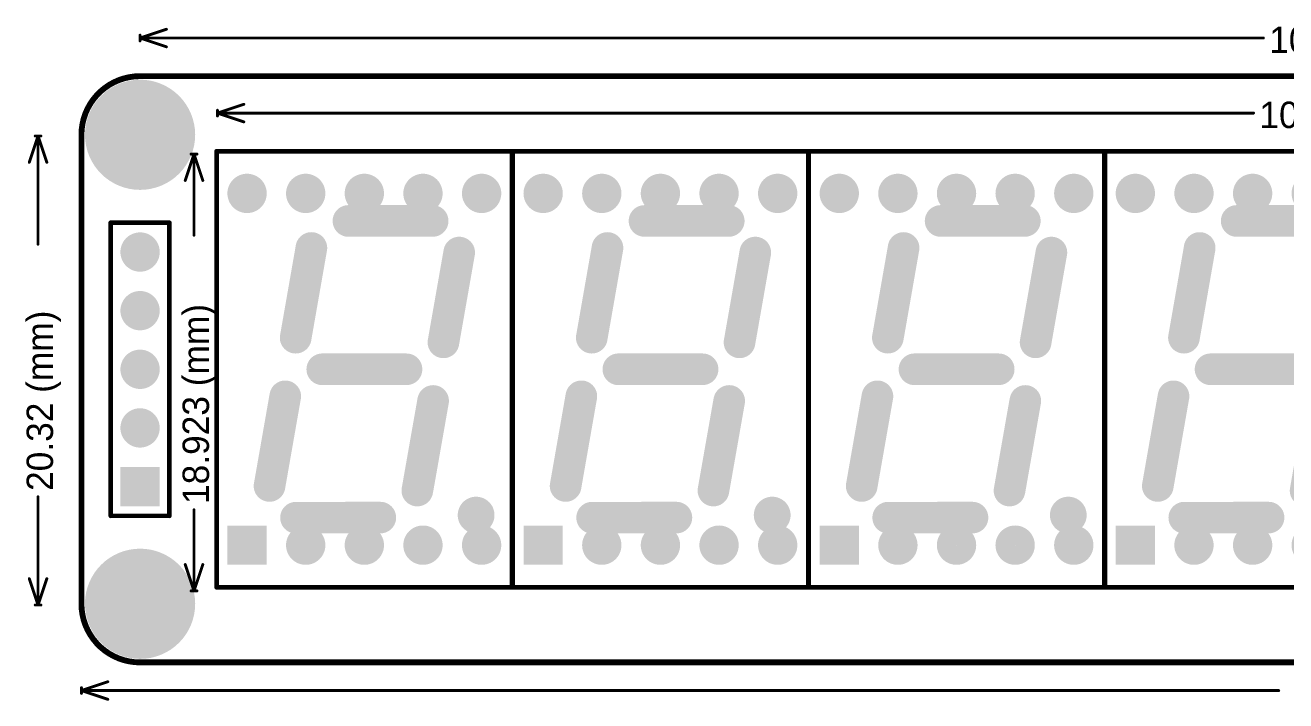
# Model space of a CAD drawing. Extents: x 12.54 to 17.22, y 8.73 to 12.6.
# Drawn here: x 12.537 to 14.687, y 8.753 to 9.905 of the extents above; entities that cross this region are included whole.
import ezdxf

# ---------------------------------------------------------------- set-up
doc = ezdxf.new("R2010")
doc.units = 0
doc.layers.get('0').update_dxf_attribs({"linetype": 'CONTINUOUS'})
for name, color, linetype in [('BOTTOMLAYER', 5, 'CONTINUOUS'), ('BOTTOMSOLDER', 6, 'CONTINUOUS'), ('KEEPOUTLAYER', 6, 'CONTINUOUS'), ('MULTILAYER', 9, 'CONTINUOUS'), ('TOPLAYER', 1, 'CONTINUOUS'), ('TOPOVERLAY', 2, 'CONTINUOUS'), ('TOPSOLDER', 216, 'CONTINUOUS')]:
    doc.layers.add(name, color=color, linetype=linetype)

# ---------------------------------------------------------------- blocks, each defined once
blk = doc.blocks.new('HDR1X5_17')
at = {"layer": 'BOTTOMLAYER', "const_width": 0.0295}
for points in [[(0.0852, 0, 1), (0.1148, 0, 1)], [(0.1852, 0, 1), (0.2148, 0, 1)], [(0.2852, 0, 1), (0.3148, 0, 1)], [(0.3852, 0, 1), (0.4148, 0, 1)]]:
    blk.add_lwpolyline(points, format="xyb", close=True, dxfattribs=at)
at = {"layer": 'BOTTOMLAYER'}
blk.add_solid([(-0.0295, -0.0295), (0.0295, -0.0295), (-0.0295, 0.0295), (0.0295, 0.0295)], dxfattribs=at)
at = {"layer": 'BOTTOMSOLDER', "const_width": 0.0335}
for points in [[(0.0832, 0, 1), (0.1168, 0, 1)], [(0.1832, 0, 1), (0.2168, 0, 1)], [(0.2832, 0, 1), (0.3168, 0, 1)], [(0.3832, 0, 1), (0.4168, 0, 1)]]:
    blk.add_lwpolyline(points, format="xyb", close=True, dxfattribs=at)
at = {"layer": 'BOTTOMSOLDER'}
blk.add_solid([(-0.0335, -0.0335), (0.0335, -0.0335), (-0.0335, 0.0335), (0.0335, 0.0335)], dxfattribs=at)
at = {"layer": 'MULTILAYER', "const_width": 0.0295}
for points in [[(0.0852, 0, 1), (0.1148, 0, 1)], [(0.1852, 0, 1), (0.2148, 0, 1)], [(0.2852, 0, 1), (0.3148, 0, 1)], [(0.3852, 0, 1), (0.4148, 0, 1)]]:
    blk.add_lwpolyline(points, format="xyb", close=True, dxfattribs=at)
at = {"layer": 'MULTILAYER'}
blk.add_solid([(-0.0295, -0.0295), (0.0295, -0.0295), (-0.0295, 0.0295), (0.0295, 0.0295)], dxfattribs=at)
at = {"layer": 'TOPLAYER', "const_width": 0.0295}
for points in [[(0.0852, 0, 1), (0.1148, 0, 1)], [(0.1852, 0, 1), (0.2148, 0, 1)], [(0.2852, 0, 1), (0.3148, 0, 1)], [(0.3852, 0, 1), (0.4148, 0, 1)]]:
    blk.add_lwpolyline(points, format="xyb", close=True, dxfattribs=at)
at = {"layer": 'TOPLAYER'}
blk.add_solid([(-0.0295, -0.0295), (0.0295, -0.0295), (-0.0295, 0.0295), (0.0295, 0.0295)], dxfattribs=at)
at = {"layer": 'TOPOVERLAY', "const_width": 0.00787}
for points in [[(-0.05, 0.05), (0.45, 0.05)], [(-0.05, 0.05), (-0.05, -0.05)], [(0.45, 0.05), (0.45, -0.05)], [(-0.05, -0.05), (0.45, -0.05)]]:
    blk.add_lwpolyline(points, dxfattribs=at)
at = {"layer": 'TOPOVERLAY', "const_width": 0.00394}
for points in [[(-0.052, 0.05, 1), (-0.048, 0.05, 1)], [(-0.052, 0.05, 1), (-0.048, 0.05, 1)], [(0.448, 0.05, 1), (0.452, 0.05, 1)], [(0.448, 0.05, 1), (0.452, 0.05, 1)], [(-0.052, -0.05, 1), (-0.048, -0.05, 1)], [(-0.052, -0.05, 1), (-0.048, -0.05, 1)], [(0.448, -0.05, 1), (0.452, -0.05, 1)], [(0.448, -0.05, 1), (0.452, -0.05, 1)]]:
    blk.add_lwpolyline(points, format="xyb", close=True, dxfattribs=at)
at = {"layer": 'TOPSOLDER', "const_width": 0.0335}
for points in [[(0.0832, 0, 1), (0.1168, 0, 1)], [(0.1832, 0, 1), (0.2168, 0, 1)], [(0.2832, 0, 1), (0.3168, 0, 1)], [(0.3832, 0, 1), (0.4168, 0, 1)]]:
    blk.add_lwpolyline(points, format="xyb", close=True, dxfattribs=at)
at = {"layer": 'TOPSOLDER'}
blk.add_solid([(-0.0335, -0.0335), (0.0335, -0.0335), (-0.0335, 0.0335), (0.0335, 0.0335)], dxfattribs=at)
blk = doc.blocks.new('H_22')
at = {"layer": 'BOTTOMLAYER', "const_width": 0.0295}
for points in [[(-0.0148, 0.6, 1), (0.0148, 0.6, 1)], [(0.0852, 0.6, 1), (0.1148, 0.6, 1)], [(0.1852, 0.6, 1), (0.2148, 0.6, 1)], [(0.2852, 0.6, 1), (0.3148, 0.6, 1)], [(0.3852, 0.6, 1), (0.4148, 0.6, 1)], [(0.0852, 0, 1), (0.1148, 0, 1)], [(0.1852, 0, 1), (0.2148, 0, 1)], [(0.2852, 0, 1), (0.3148, 0, 1)], [(0.3852, 0, 1), (0.4148, 0, 1)]]:
    blk.add_lwpolyline(points, format="xyb", close=True, dxfattribs=at)
at = {"layer": 'BOTTOMLAYER'}
blk.add_solid([(0.0295, -0.0295), (0.0295, 0.0295), (-0.0295, -0.0295), (-0.0295, 0.0295)], dxfattribs=at)
at = {"layer": 'BOTTOMSOLDER', "const_width": 0.0335}
for points in [[(-0.0168, 0.6, 1), (0.0168, 0.6, 1)], [(0.0832, 0.6, 1), (0.1168, 0.6, 1)], [(0.1832, 0.6, 1), (0.2168, 0.6, 1)], [(0.2832, 0.6, 1), (0.3168, 0.6, 1)], [(0.3832, 0.6, 1), (0.4168, 0.6, 1)], [(0.0832, 0, 1), (0.1168, 0, 1)], [(0.1832, 0, 1), (0.2168, 0, 1)], [(0.2832, 0, 1), (0.3168, 0, 1)], [(0.3832, 0, 1), (0.4168, 0, 1)]]:
    blk.add_lwpolyline(points, format="xyb", close=True, dxfattribs=at)
at = {"layer": 'BOTTOMSOLDER'}
blk.add_solid([(0.0335, -0.0335), (0.0335, 0.0335), (-0.0335, -0.0335), (-0.0335, 0.0335)], dxfattribs=at)
at = {"layer": 'MULTILAYER', "const_width": 0.0295}
for points in [[(-0.0148, 0.6, 1), (0.0148, 0.6, 1)], [(0.0852, 0.6, 1), (0.1148, 0.6, 1)], [(0.1852, 0.6, 1), (0.2148, 0.6, 1)], [(0.2852, 0.6, 1), (0.3148, 0.6, 1)], [(0.3852, 0.6, 1), (0.4148, 0.6, 1)], [(0.0852, 0, 1), (0.1148, 0, 1)], [(0.1852, 0, 1), (0.2148, 0, 1)], [(0.2852, 0, 1), (0.3148, 0, 1)], [(0.3852, 0, 1), (0.4148, 0, 1)]]:
    blk.add_lwpolyline(points, format="xyb", close=True, dxfattribs=at)
at = {"layer": 'MULTILAYER'}
blk.add_solid([(0.0295, -0.0295), (0.0295, 0.0295), (-0.0295, -0.0295), (-0.0295, 0.0295)], dxfattribs=at)
at = {"layer": 'TOPLAYER', "const_width": 0.0295}
for points in [[(-0.0148, 0.6, 1), (0.0148, 0.6, 1)], [(0.0852, 0.6, 1), (0.1148, 0.6, 1)], [(0.1852, 0.6, 1), (0.2148, 0.6, 1)], [(0.2852, 0.6, 1), (0.3148, 0.6, 1)], [(0.3852, 0.6, 1), (0.4148, 0.6, 1)], [(0.0852, 0, 1), (0.1148, 0, 1)], [(0.1852, 0, 1), (0.2148, 0, 1)], [(0.2852, 0, 1), (0.3148, 0, 1)], [(0.3852, 0, 1), (0.4148, 0, 1)]]:
    blk.add_lwpolyline(points, format="xyb", close=True, dxfattribs=at)
at = {"layer": 'TOPLAYER'}
blk.add_solid([(0.0295, -0.0295), (0.0295, 0.0295), (-0.0295, -0.0295), (-0.0295, 0.0295)], dxfattribs=at)
at = {"layer": 'TOPOVERLAY'}
for points, const_width in [([(-0.052, -0.072), (-0.052, 0.672)], 0.00787), ([(-0.052, 0.672), (0.452, 0.672)], 0.00787), ([(0.452, -0.072), (0.452, 0.672)], 0.00787), ([(0.1729, 0.553), (0.3165, 0.553)], 0.0539), ([(0.0829, 0.3539), (0.1097, 0.5069)], 0.0539), ([(0.3349, 0.346), (0.3618, 0.4991)], 0.0539), ([(0.1283, 0.3), (0.272, 0.3)], 0.0539), ([(0.0383, 0.101), (0.0651, 0.2539)], 0.0539), ([(0.2904, 0.0931), (0.3173, 0.246)], 0.0539), ([(0.0835, 0.0469), (0.2272, 0.047)], 0.0539), ([(-0.052, -0.072), (0.452, -0.072)], 0.00787)]:
    blk.add_lwpolyline(points, dxfattribs=dict(at, const_width=const_width))
for points, const_width in [([(-0.0539, 0.672, 1), (-0.05, 0.672, 1)], 0.00394), ([(-0.0539, 0.672, 1), (-0.05, 0.672, 1)], 0.00394), ([(0.45, 0.672, 1), (0.4539, 0.672, 1)], 0.00394), ([(0.45, 0.672, 1), (0.4539, 0.672, 1)], 0.00394), ([(0.1594, 0.553, 1), (0.1864, 0.553, 1)], 0.027), ([(0.3031, 0.553, 1), (0.33, 0.553, 1)], 0.027), ([(0.0962, 0.5069, 1), (0.1232, 0.5069, 1)], 0.027), ([(0.3483, 0.4991, 1), (0.3753, 0.4991, 1)], 0.027), ([(0.0694, 0.3539, 1), (0.0964, 0.3539, 1)], 0.027), ([(0.3214, 0.346, 1), (0.3484, 0.346, 1)], 0.027), ([(0.1148, 0.3, 1), (0.1418, 0.3, 1)], 0.027), ([(0.2585, 0.3, 1), (0.2854, 0.3, 1)], 0.027), ([(0.0517, 0.2539, 1), (0.0786, 0.2539, 1)], 0.027), ([(0.3039, 0.246, 1), (0.3308, 0.246, 1)], 0.027), ([(0.0248, 0.101, 1), (0.0518, 0.101, 1)], 0.027), ([(0.2769, 0.0931, 1), (0.3038, 0.0931, 1)], 0.027), ([(0.07, 0.0469, 1), (0.097, 0.0469, 1)], 0.027), ([(0.2138, 0.047, 1), (0.2407, 0.047, 1)], 0.027), ([(0.4023, 0.0513, 1), (0.379, 0.0513, 1)], 0.0394), ([(0.3691, 0.0513, 1), (0.3888, 0.0513, 1)], 0.0197), ([(0.3924, 0.0513, 1), (0.4121, 0.0513, 1)], 0.0197), ([(-0.0539, -0.072, 1), (-0.05, -0.072, 1)], 0.00394), ([(-0.0539, -0.072, 1), (-0.05, -0.072, 1)], 0.00394), ([(0.45, -0.072, 1), (0.4539, -0.072, 1)], 0.00394), ([(0.45, -0.072, 1), (0.4539, -0.072, 1)], 0.00394)]:
    blk.add_lwpolyline(points, format="xyb", close=True, dxfattribs=dict(at, const_width=const_width))
at = {"layer": 'TOPSOLDER', "const_width": 0.0335}
for points in [[(-0.0168, 0.6, 1), (0.0168, 0.6, 1)], [(0.0832, 0.6, 1), (0.1168, 0.6, 1)], [(0.1832, 0.6, 1), (0.2168, 0.6, 1)], [(0.2832, 0.6, 1), (0.3168, 0.6, 1)], [(0.3832, 0.6, 1), (0.4168, 0.6, 1)], [(0.0832, 0, 1), (0.1168, 0, 1)], [(0.1832, 0, 1), (0.2168, 0, 1)], [(0.2832, 0, 1), (0.3168, 0, 1)], [(0.3832, 0, 1), (0.4168, 0, 1)]]:
    blk.add_lwpolyline(points, format="xyb", close=True, dxfattribs=at)
at = {"layer": 'TOPSOLDER'}
blk.add_solid([(0.0335, -0.0335), (0.0335, 0.0335), (-0.0335, -0.0335), (-0.0335, 0.0335)], dxfattribs=at)
blk = doc.blocks.new('H_23')
at = {"layer": 'BOTTOMLAYER', "const_width": 0.0295}
for points in [[(-0.0148, 0.6, 1), (0.0148, 0.6, 1)], [(0.0852, 0.6, 1), (0.1148, 0.6, 1)], [(0.1852, 0.6, 1), (0.2148, 0.6, 1)], [(0.2852, 0.6, 1), (0.3148, 0.6, 1)], [(0.3852, 0.6, 1), (0.4148, 0.6, 1)], [(0.0852, 0, 1), (0.1148, 0, 1)], [(0.1852, 0, 1), (0.2148, 0, 1)], [(0.2852, 0, 1), (0.3148, 0, 1)], [(0.3852, 0, 1), (0.4148, 0, 1)]]:
    blk.add_lwpolyline(points, format="xyb", close=True, dxfattribs=at)
at = {"layer": 'BOTTOMLAYER'}
blk.add_solid([(0.0295, -0.0295), (0.0295, 0.0295), (-0.0295, -0.0295), (-0.0295, 0.0295)], dxfattribs=at)
at = {"layer": 'BOTTOMSOLDER', "const_width": 0.0335}
for points in [[(-0.0168, 0.6, 1), (0.0168, 0.6, 1)], [(0.0832, 0.6, 1), (0.1168, 0.6, 1)], [(0.1832, 0.6, 1), (0.2168, 0.6, 1)], [(0.2832, 0.6, 1), (0.3168, 0.6, 1)], [(0.3832, 0.6, 1), (0.4168, 0.6, 1)], [(0.0832, 0, 1), (0.1168, 0, 1)], [(0.1832, 0, 1), (0.2168, 0, 1)], [(0.2832, 0, 1), (0.3168, 0, 1)], [(0.3832, 0, 1), (0.4168, 0, 1)]]:
    blk.add_lwpolyline(points, format="xyb", close=True, dxfattribs=at)
at = {"layer": 'BOTTOMSOLDER'}
blk.add_solid([(0.0335, -0.0335), (0.0335, 0.0335), (-0.0335, -0.0335), (-0.0335, 0.0335)], dxfattribs=at)
at = {"layer": 'MULTILAYER', "const_width": 0.0295}
for points in [[(-0.0148, 0.6, 1), (0.0148, 0.6, 1)], [(0.0852, 0.6, 1), (0.1148, 0.6, 1)], [(0.1852, 0.6, 1), (0.2148, 0.6, 1)], [(0.2852, 0.6, 1), (0.3148, 0.6, 1)], [(0.3852, 0.6, 1), (0.4148, 0.6, 1)], [(0.0852, 0, 1), (0.1148, 0, 1)], [(0.1852, 0, 1), (0.2148, 0, 1)], [(0.2852, 0, 1), (0.3148, 0, 1)], [(0.3852, 0, 1), (0.4148, 0, 1)]]:
    blk.add_lwpolyline(points, format="xyb", close=True, dxfattribs=at)
at = {"layer": 'MULTILAYER'}
blk.add_solid([(0.0295, -0.0295), (0.0295, 0.0295), (-0.0295, -0.0295), (-0.0295, 0.0295)], dxfattribs=at)
at = {"layer": 'TOPLAYER', "const_width": 0.0295}
for points in [[(-0.0148, 0.6, 1), (0.0148, 0.6, 1)], [(0.0852, 0.6, 1), (0.1148, 0.6, 1)], [(0.1852, 0.6, 1), (0.2148, 0.6, 1)], [(0.2852, 0.6, 1), (0.3148, 0.6, 1)], [(0.3852, 0.6, 1), (0.4148, 0.6, 1)], [(0.0852, 0, 1), (0.1148, 0, 1)], [(0.1852, 0, 1), (0.2148, 0, 1)], [(0.2852, 0, 1), (0.3148, 0, 1)], [(0.3852, 0, 1), (0.4148, 0, 1)]]:
    blk.add_lwpolyline(points, format="xyb", close=True, dxfattribs=at)
at = {"layer": 'TOPLAYER'}
blk.add_solid([(0.0295, -0.0295), (0.0295, 0.0295), (-0.0295, -0.0295), (-0.0295, 0.0295)], dxfattribs=at)
at = {"layer": 'TOPOVERLAY'}
for points, const_width in [([(-0.052, -0.072), (-0.052, 0.672)], 0.00787), ([(-0.052, 0.672), (0.452, 0.672)], 0.00787), ([(0.452, -0.072), (0.452, 0.672)], 0.00787), ([(0.1729, 0.553), (0.3165, 0.553)], 0.0539), ([(0.0829, 0.3539), (0.1097, 0.5069)], 0.0539), ([(0.3349, 0.346), (0.3618, 0.4991)], 0.0539), ([(0.1283, 0.3), (0.272, 0.3)], 0.0539), ([(0.0383, 0.101), (0.0651, 0.2539)], 0.0539), ([(0.2904, 0.0931), (0.3173, 0.246)], 0.0539), ([(0.0835, 0.0469), (0.2272, 0.047)], 0.0539), ([(-0.052, -0.072), (0.452, -0.072)], 0.00787)]:
    blk.add_lwpolyline(points, dxfattribs=dict(at, const_width=const_width))
for points, const_width in [([(-0.0539, 0.672, 1), (-0.05, 0.672, 1)], 0.00394), ([(-0.0539, 0.672, 1), (-0.05, 0.672, 1)], 0.00394), ([(0.45, 0.672, 1), (0.4539, 0.672, 1)], 0.00394), ([(0.45, 0.672, 1), (0.4539, 0.672, 1)], 0.00394), ([(0.1594, 0.553, 1), (0.1864, 0.553, 1)], 0.027), ([(0.3031, 0.553, 1), (0.33, 0.553, 1)], 0.027), ([(0.0962, 0.5069, 1), (0.1232, 0.5069, 1)], 0.027), ([(0.3483, 0.4991, 1), (0.3753, 0.4991, 1)], 0.027), ([(0.0694, 0.3539, 1), (0.0964, 0.3539, 1)], 0.027), ([(0.3214, 0.346, 1), (0.3484, 0.346, 1)], 0.027), ([(0.1148, 0.3, 1), (0.1418, 0.3, 1)], 0.027), ([(0.2585, 0.3, 1), (0.2854, 0.3, 1)], 0.027), ([(0.0517, 0.2539, 1), (0.0786, 0.2539, 1)], 0.027), ([(0.3039, 0.246, 1), (0.3308, 0.246, 1)], 0.027), ([(0.0248, 0.101, 1), (0.0518, 0.101, 1)], 0.027), ([(0.2769, 0.0931, 1), (0.3038, 0.0931, 1)], 0.027), ([(0.07, 0.0469, 1), (0.097, 0.0469, 1)], 0.027), ([(0.2138, 0.047, 1), (0.2407, 0.047, 1)], 0.027), ([(0.4023, 0.0513, 1), (0.379, 0.0513, 1)], 0.0394), ([(0.3691, 0.0513, 1), (0.3888, 0.0513, 1)], 0.0197), ([(0.3924, 0.0513, 1), (0.4121, 0.0513, 1)], 0.0197), ([(-0.0539, -0.072, 1), (-0.05, -0.072, 1)], 0.00394), ([(-0.0539, -0.072, 1), (-0.05, -0.072, 1)], 0.00394), ([(0.45, -0.072, 1), (0.4539, -0.072, 1)], 0.00394), ([(0.45, -0.072, 1), (0.4539, -0.072, 1)], 0.00394)]:
    blk.add_lwpolyline(points, format="xyb", close=True, dxfattribs=dict(at, const_width=const_width))
at = {"layer": 'TOPSOLDER', "const_width": 0.0335}
for points in [[(-0.0168, 0.6, 1), (0.0168, 0.6, 1)], [(0.0832, 0.6, 1), (0.1168, 0.6, 1)], [(0.1832, 0.6, 1), (0.2168, 0.6, 1)], [(0.2832, 0.6, 1), (0.3168, 0.6, 1)], [(0.3832, 0.6, 1), (0.4168, 0.6, 1)], [(0.0832, 0, 1), (0.1168, 0, 1)], [(0.1832, 0, 1), (0.2168, 0, 1)], [(0.2832, 0, 1), (0.3168, 0, 1)], [(0.3832, 0, 1), (0.4168, 0, 1)]]:
    blk.add_lwpolyline(points, format="xyb", close=True, dxfattribs=at)
at = {"layer": 'TOPSOLDER'}
blk.add_solid([(0.0335, -0.0335), (0.0335, 0.0335), (-0.0335, -0.0335), (-0.0335, 0.0335)], dxfattribs=at)
blk = doc.blocks.new('H_24')
at = {"layer": 'BOTTOMLAYER', "const_width": 0.0295}
for points in [[(-0.0148, 0.6, 1), (0.0148, 0.6, 1)], [(0.0852, 0.6, 1), (0.1148, 0.6, 1)], [(0.1852, 0.6, 1), (0.2148, 0.6, 1)], [(0.2852, 0.6, 1), (0.3148, 0.6, 1)], [(0.3852, 0.6, 1), (0.4148, 0.6, 1)], [(0.0852, 0, 1), (0.1148, 0, 1)], [(0.1852, 0, 1), (0.2148, 0, 1)], [(0.2852, 0, 1), (0.3148, 0, 1)], [(0.3852, 0, 1), (0.4148, 0, 1)]]:
    blk.add_lwpolyline(points, format="xyb", close=True, dxfattribs=at)
at = {"layer": 'BOTTOMLAYER'}
blk.add_solid([(0.0295, -0.0295), (0.0295, 0.0295), (-0.0295, -0.0295), (-0.0295, 0.0295)], dxfattribs=at)
at = {"layer": 'BOTTOMSOLDER', "const_width": 0.0335}
for points in [[(-0.0168, 0.6, 1), (0.0168, 0.6, 1)], [(0.0832, 0.6, 1), (0.1168, 0.6, 1)], [(0.1832, 0.6, 1), (0.2168, 0.6, 1)], [(0.2832, 0.6, 1), (0.3168, 0.6, 1)], [(0.3832, 0.6, 1), (0.4168, 0.6, 1)], [(0.0832, 0, 1), (0.1168, 0, 1)], [(0.1832, 0, 1), (0.2168, 0, 1)], [(0.2832, 0, 1), (0.3168, 0, 1)], [(0.3832, 0, 1), (0.4168, 0, 1)]]:
    blk.add_lwpolyline(points, format="xyb", close=True, dxfattribs=at)
at = {"layer": 'BOTTOMSOLDER'}
blk.add_solid([(0.0335, -0.0335), (0.0335, 0.0335), (-0.0335, -0.0335), (-0.0335, 0.0335)], dxfattribs=at)
at = {"layer": 'MULTILAYER', "const_width": 0.0295}
for points in [[(-0.0148, 0.6, 1), (0.0148, 0.6, 1)], [(0.0852, 0.6, 1), (0.1148, 0.6, 1)], [(0.1852, 0.6, 1), (0.2148, 0.6, 1)], [(0.2852, 0.6, 1), (0.3148, 0.6, 1)], [(0.3852, 0.6, 1), (0.4148, 0.6, 1)], [(0.0852, 0, 1), (0.1148, 0, 1)], [(0.1852, 0, 1), (0.2148, 0, 1)], [(0.2852, 0, 1), (0.3148, 0, 1)], [(0.3852, 0, 1), (0.4148, 0, 1)]]:
    blk.add_lwpolyline(points, format="xyb", close=True, dxfattribs=at)
at = {"layer": 'MULTILAYER'}
blk.add_solid([(0.0295, -0.0295), (0.0295, 0.0295), (-0.0295, -0.0295), (-0.0295, 0.0295)], dxfattribs=at)
at = {"layer": 'TOPLAYER', "const_width": 0.0295}
for points in [[(-0.0148, 0.6, 1), (0.0148, 0.6, 1)], [(0.0852, 0.6, 1), (0.1148, 0.6, 1)], [(0.1852, 0.6, 1), (0.2148, 0.6, 1)], [(0.2852, 0.6, 1), (0.3148, 0.6, 1)], [(0.3852, 0.6, 1), (0.4148, 0.6, 1)], [(0.0852, 0, 1), (0.1148, 0, 1)], [(0.1852, 0, 1), (0.2148, 0, 1)], [(0.2852, 0, 1), (0.3148, 0, 1)], [(0.3852, 0, 1), (0.4148, 0, 1)]]:
    blk.add_lwpolyline(points, format="xyb", close=True, dxfattribs=at)
at = {"layer": 'TOPLAYER'}
blk.add_solid([(0.0295, -0.0295), (0.0295, 0.0295), (-0.0295, -0.0295), (-0.0295, 0.0295)], dxfattribs=at)
at = {"layer": 'TOPOVERLAY'}
for points, const_width in [([(-0.052, -0.072), (-0.052, 0.672)], 0.00787), ([(-0.052, 0.672), (0.452, 0.672)], 0.00787), ([(0.452, -0.072), (0.452, 0.672)], 0.00787), ([(0.1729, 0.553), (0.3165, 0.553)], 0.0539), ([(0.0829, 0.3539), (0.1097, 0.5069)], 0.0539), ([(0.3349, 0.346), (0.3618, 0.4991)], 0.0539), ([(0.1283, 0.3), (0.272, 0.3)], 0.0539), ([(0.0383, 0.101), (0.0651, 0.2539)], 0.0539), ([(0.2904, 0.0931), (0.3173, 0.246)], 0.0539), ([(0.0835, 0.0469), (0.2272, 0.047)], 0.0539), ([(-0.052, -0.072), (0.452, -0.072)], 0.00787)]:
    blk.add_lwpolyline(points, dxfattribs=dict(at, const_width=const_width))
for points, const_width in [([(-0.0539, 0.672, 1), (-0.05, 0.672, 1)], 0.00394), ([(-0.0539, 0.672, 1), (-0.05, 0.672, 1)], 0.00394), ([(0.45, 0.672, 1), (0.4539, 0.672, 1)], 0.00394), ([(0.45, 0.672, 1), (0.4539, 0.672, 1)], 0.00394), ([(0.1594, 0.553, 1), (0.1864, 0.553, 1)], 0.027), ([(0.3031, 0.553, 1), (0.33, 0.553, 1)], 0.027), ([(0.0962, 0.5069, 1), (0.1232, 0.5069, 1)], 0.027), ([(0.3483, 0.4991, 1), (0.3753, 0.4991, 1)], 0.027), ([(0.0694, 0.3539, 1), (0.0964, 0.3539, 1)], 0.027), ([(0.3214, 0.346, 1), (0.3484, 0.346, 1)], 0.027), ([(0.1148, 0.3, 1), (0.1418, 0.3, 1)], 0.027), ([(0.2585, 0.3, 1), (0.2854, 0.3, 1)], 0.027), ([(0.0517, 0.2539, 1), (0.0786, 0.2539, 1)], 0.027), ([(0.3039, 0.246, 1), (0.3308, 0.246, 1)], 0.027), ([(0.0248, 0.101, 1), (0.0518, 0.101, 1)], 0.027), ([(0.2769, 0.0931, 1), (0.3038, 0.0931, 1)], 0.027), ([(0.07, 0.0469, 1), (0.097, 0.0469, 1)], 0.027), ([(0.2138, 0.047, 1), (0.2407, 0.047, 1)], 0.027), ([(0.4023, 0.0513, 1), (0.379, 0.0513, 1)], 0.0394), ([(0.3691, 0.0513, 1), (0.3888, 0.0513, 1)], 0.0197), ([(0.3924, 0.0513, 1), (0.4121, 0.0513, 1)], 0.0197), ([(-0.0539, -0.072, 1), (-0.05, -0.072, 1)], 0.00394), ([(-0.0539, -0.072, 1), (-0.05, -0.072, 1)], 0.00394), ([(0.45, -0.072, 1), (0.4539, -0.072, 1)], 0.00394), ([(0.45, -0.072, 1), (0.4539, -0.072, 1)], 0.00394)]:
    blk.add_lwpolyline(points, format="xyb", close=True, dxfattribs=dict(at, const_width=const_width))
at = {"layer": 'TOPSOLDER', "const_width": 0.0335}
for points in [[(-0.0168, 0.6, 1), (0.0168, 0.6, 1)], [(0.0832, 0.6, 1), (0.1168, 0.6, 1)], [(0.1832, 0.6, 1), (0.2168, 0.6, 1)], [(0.2832, 0.6, 1), (0.3168, 0.6, 1)], [(0.3832, 0.6, 1), (0.4168, 0.6, 1)], [(0.0832, 0, 1), (0.1168, 0, 1)], [(0.1832, 0, 1), (0.2168, 0, 1)], [(0.2832, 0, 1), (0.3168, 0, 1)], [(0.3832, 0, 1), (0.4168, 0, 1)]]:
    blk.add_lwpolyline(points, format="xyb", close=True, dxfattribs=at)
at = {"layer": 'TOPSOLDER'}
blk.add_solid([(0.0335, -0.0335), (0.0335, 0.0335), (-0.0335, -0.0335), (-0.0335, 0.0335)], dxfattribs=at)
blk = doc.blocks.new('H_25')
at = {"layer": 'BOTTOMLAYER', "const_width": 0.0295}
for points in [[(-0.0148, 0.6, 1), (0.0148, 0.6, 1)], [(0.0852, 0.6, 1), (0.1148, 0.6, 1)], [(0.1852, 0.6, 1), (0.2148, 0.6, 1)], [(0.2852, 0.6, 1), (0.3148, 0.6, 1)], [(0.3852, 0.6, 1), (0.4148, 0.6, 1)], [(0.0852, 0, 1), (0.1148, 0, 1)], [(0.1852, 0, 1), (0.2148, 0, 1)], [(0.2852, 0, 1), (0.3148, 0, 1)], [(0.3852, 0, 1), (0.4148, 0, 1)]]:
    blk.add_lwpolyline(points, format="xyb", close=True, dxfattribs=at)
at = {"layer": 'BOTTOMLAYER'}
blk.add_solid([(0.0295, -0.0295), (0.0295, 0.0295), (-0.0295, -0.0295), (-0.0295, 0.0295)], dxfattribs=at)
at = {"layer": 'BOTTOMSOLDER', "const_width": 0.0335}
for points in [[(-0.0168, 0.6, 1), (0.0168, 0.6, 1)], [(0.0832, 0.6, 1), (0.1168, 0.6, 1)], [(0.1832, 0.6, 1), (0.2168, 0.6, 1)], [(0.2832, 0.6, 1), (0.3168, 0.6, 1)], [(0.3832, 0.6, 1), (0.4168, 0.6, 1)], [(0.0832, 0, 1), (0.1168, 0, 1)], [(0.1832, 0, 1), (0.2168, 0, 1)], [(0.2832, 0, 1), (0.3168, 0, 1)], [(0.3832, 0, 1), (0.4168, 0, 1)]]:
    blk.add_lwpolyline(points, format="xyb", close=True, dxfattribs=at)
at = {"layer": 'BOTTOMSOLDER'}
blk.add_solid([(0.0335, -0.0335), (0.0335, 0.0335), (-0.0335, -0.0335), (-0.0335, 0.0335)], dxfattribs=at)
at = {"layer": 'MULTILAYER', "const_width": 0.0295}
for points in [[(-0.0148, 0.6, 1), (0.0148, 0.6, 1)], [(0.0852, 0.6, 1), (0.1148, 0.6, 1)], [(0.1852, 0.6, 1), (0.2148, 0.6, 1)], [(0.2852, 0.6, 1), (0.3148, 0.6, 1)], [(0.3852, 0.6, 1), (0.4148, 0.6, 1)], [(0.0852, 0, 1), (0.1148, 0, 1)], [(0.1852, 0, 1), (0.2148, 0, 1)], [(0.2852, 0, 1), (0.3148, 0, 1)], [(0.3852, 0, 1), (0.4148, 0, 1)]]:
    blk.add_lwpolyline(points, format="xyb", close=True, dxfattribs=at)
at = {"layer": 'MULTILAYER'}
blk.add_solid([(0.0295, -0.0295), (0.0295, 0.0295), (-0.0295, -0.0295), (-0.0295, 0.0295)], dxfattribs=at)
at = {"layer": 'TOPLAYER', "const_width": 0.0295}
for points in [[(-0.0148, 0.6, 1), (0.0148, 0.6, 1)], [(0.0852, 0.6, 1), (0.1148, 0.6, 1)], [(0.1852, 0.6, 1), (0.2148, 0.6, 1)], [(0.2852, 0.6, 1), (0.3148, 0.6, 1)], [(0.3852, 0.6, 1), (0.4148, 0.6, 1)], [(0.0852, 0, 1), (0.1148, 0, 1)], [(0.1852, 0, 1), (0.2148, 0, 1)], [(0.2852, 0, 1), (0.3148, 0, 1)], [(0.3852, 0, 1), (0.4148, 0, 1)]]:
    blk.add_lwpolyline(points, format="xyb", close=True, dxfattribs=at)
at = {"layer": 'TOPLAYER'}
blk.add_solid([(0.0295, -0.0295), (0.0295, 0.0295), (-0.0295, -0.0295), (-0.0295, 0.0295)], dxfattribs=at)
at = {"layer": 'TOPOVERLAY'}
for points, const_width in [([(-0.052, -0.072), (-0.052, 0.672)], 0.00787), ([(-0.052, 0.672), (0.452, 0.672)], 0.00787), ([(0.452, -0.072), (0.452, 0.672)], 0.00787), ([(0.1729, 0.553), (0.3165, 0.553)], 0.0539), ([(0.0829, 0.3539), (0.1097, 0.5069)], 0.0539), ([(0.3349, 0.346), (0.3618, 0.4991)], 0.0539), ([(0.1283, 0.3), (0.272, 0.3)], 0.0539), ([(0.0383, 0.101), (0.0651, 0.2539)], 0.0539), ([(0.2904, 0.0931), (0.3173, 0.246)], 0.0539), ([(0.0835, 0.0469), (0.2272, 0.047)], 0.0539), ([(-0.052, -0.072), (0.452, -0.072)], 0.00787)]:
    blk.add_lwpolyline(points, dxfattribs=dict(at, const_width=const_width))
for points, const_width in [([(-0.0539, 0.672, 1), (-0.05, 0.672, 1)], 0.00394), ([(-0.0539, 0.672, 1), (-0.05, 0.672, 1)], 0.00394), ([(0.45, 0.672, 1), (0.4539, 0.672, 1)], 0.00394), ([(0.45, 0.672, 1), (0.4539, 0.672, 1)], 0.00394), ([(0.1594, 0.553, 1), (0.1864, 0.553, 1)], 0.027), ([(0.3031, 0.553, 1), (0.33, 0.553, 1)], 0.027), ([(0.0962, 0.5069, 1), (0.1232, 0.5069, 1)], 0.027), ([(0.3483, 0.4991, 1), (0.3753, 0.4991, 1)], 0.027), ([(0.0694, 0.3539, 1), (0.0964, 0.3539, 1)], 0.027), ([(0.3214, 0.346, 1), (0.3484, 0.346, 1)], 0.027), ([(0.1148, 0.3, 1), (0.1418, 0.3, 1)], 0.027), ([(0.2585, 0.3, 1), (0.2854, 0.3, 1)], 0.027), ([(0.0517, 0.2539, 1), (0.0786, 0.2539, 1)], 0.027), ([(0.3039, 0.246, 1), (0.3308, 0.246, 1)], 0.027), ([(0.0248, 0.101, 1), (0.0518, 0.101, 1)], 0.027), ([(0.2769, 0.0931, 1), (0.3038, 0.0931, 1)], 0.027), ([(0.07, 0.0469, 1), (0.097, 0.0469, 1)], 0.027), ([(0.2138, 0.047, 1), (0.2407, 0.047, 1)], 0.027), ([(0.4023, 0.0513, 1), (0.379, 0.0513, 1)], 0.0394), ([(0.3691, 0.0513, 1), (0.3888, 0.0513, 1)], 0.0197), ([(0.3924, 0.0513, 1), (0.4121, 0.0513, 1)], 0.0197), ([(-0.0539, -0.072, 1), (-0.05, -0.072, 1)], 0.00394), ([(-0.0539, -0.072, 1), (-0.05, -0.072, 1)], 0.00394), ([(0.45, -0.072, 1), (0.4539, -0.072, 1)], 0.00394), ([(0.45, -0.072, 1), (0.4539, -0.072, 1)], 0.00394)]:
    blk.add_lwpolyline(points, format="xyb", close=True, dxfattribs=dict(at, const_width=const_width))
at = {"layer": 'TOPSOLDER', "const_width": 0.0335}
for points in [[(-0.0168, 0.6, 1), (0.0168, 0.6, 1)], [(0.0832, 0.6, 1), (0.1168, 0.6, 1)], [(0.1832, 0.6, 1), (0.2168, 0.6, 1)], [(0.2832, 0.6, 1), (0.3168, 0.6, 1)], [(0.3832, 0.6, 1), (0.4168, 0.6, 1)], [(0.0832, 0, 1), (0.1168, 0, 1)], [(0.1832, 0, 1), (0.2168, 0, 1)], [(0.2832, 0, 1), (0.3168, 0, 1)], [(0.3832, 0, 1), (0.4168, 0, 1)]]:
    blk.add_lwpolyline(points, format="xyb", close=True, dxfattribs=at)
at = {"layer": 'TOPSOLDER'}
blk.add_solid([(0.0335, -0.0335), (0.0335, 0.0335), (-0.0335, -0.0335), (-0.0335, 0.0335)], dxfattribs=at)

msp = doc.modelspace()

# ---------------------------------------------------------------- linework, layer by layer
at = {"layer": 'BOTTOMLAYER', "const_width": 0.09}
for points in [[(12.688, 9.718, 1), (12.778, 9.718, 1)], [(12.688, 8.918, 1), (12.778, 8.918, 1)]]:
    msp.add_lwpolyline(points, format="xyb", close=True, dxfattribs=at)
at = {"layer": 'BOTTOMSOLDER', "const_width": 0.094}
for points in [[(12.686, 9.718, 1), (12.78, 9.718, 1)], [(12.686, 8.918, 1), (12.78, 8.918, 1)]]:
    msp.add_lwpolyline(points, format="xyb", close=True, dxfattribs=at)
at = {"layer": 'KEEPOUTLAYER', "const_width": 0.01}
for points in [[(12.633, 9.718, -0.414214), (12.733, 9.818)], [(12.733, 8.818, -0.414214), (12.633, 8.918)]]:
    msp.add_lwpolyline(points, format="xyb", dxfattribs=at)
for points in [[(12.733, 9.818), (17.033, 9.818)], [(12.633, 8.918), (12.633, 9.718)], [(12.733, 8.818), (17.033, 8.818)]]:
    msp.add_lwpolyline(points, dxfattribs=at)
at = {"layer": 'KEEPOUTLAYER', "const_width": 0.005}
for points in [[(12.7305, 9.818, 1), (12.7355, 9.818, 1)], [(12.7305, 9.818, 1), (12.7355, 9.818, 1)], [(12.6305, 9.718, 1), (12.6355, 9.718, 1)], [(12.6305, 9.718, 1), (12.6355, 9.718, 1)], [(12.6305, 8.918, 1), (12.6355, 8.918, 1)], [(12.6305, 8.918, 1), (12.6355, 8.918, 1)], [(12.7305, 8.818, 1), (12.7355, 8.818, 1)], [(12.7305, 8.818, 1), (12.7355, 8.818, 1)]]:
    msp.add_lwpolyline(points, format="xyb", close=True, dxfattribs=at)
at = {"layer": 'MULTILAYER', "const_width": 0.09}
for points in [[(12.688, 9.718, 1), (12.778, 9.718, 1)], [(12.688, 8.918, 1), (12.778, 8.918, 1)]]:
    msp.add_lwpolyline(points, format="xyb", close=True, dxfattribs=at)
at = {"layer": 'TOPLAYER', "const_width": 0.00492}
for points in [[(12.733, 9.883), (12.778, 9.898)], [(12.733, 9.8781), (12.733, 9.8879)], [(12.733, 9.883), (12.778, 9.868)], [(12.733, 9.883), (14.6488, 9.883)], [(12.865, 9.755), (12.91, 9.77)], [(12.865, 9.7501), (12.865, 9.7599)], [(12.865, 9.755), (12.91, 9.74)], [(12.865, 9.755), (14.6321, 9.755)], [(12.544, 9.6709), (12.559, 9.7159)], [(12.5541, 9.7159), (12.5639, 9.7159)], [(12.559, 9.7159), (12.574, 9.6709)], [(12.559, 9.5313), (12.559, 9.7159)], [(12.81, 9.64), (12.825, 9.685)], [(12.8201, 9.685), (12.8299, 9.685)], [(12.825, 9.685), (12.84, 9.64)], [(12.825, 9.5467), (12.825, 9.685)], [(12.559, 8.9159), (12.559, 9.1005)], [(12.825, 8.94), (12.825, 9.0783)], [(12.81, 8.985), (12.825, 8.94)], [(12.825, 8.94), (12.84, 8.985)], [(12.544, 8.9609), (12.559, 8.9159)], [(12.559, 8.9159), (12.574, 8.9609)], [(12.8201, 8.94), (12.8299, 8.94)], [(12.5541, 8.9159), (12.5639, 8.9159)], [(12.633, 8.77), (12.678, 8.785)], [(12.633, 8.7651), (12.633, 8.7749)], [(12.633, 8.77), (12.678, 8.755)], [(12.633, 8.77), (14.6751, 8.77)]]:
    msp.add_lwpolyline(points, dxfattribs=at)
at = {"layer": 'TOPLAYER'}
for points, const_width in [([(12.7318, 9.8879, 1), (12.7342, 9.8879, 1)], 0.00246), ([(12.7768, 9.898, 1), (12.7792, 9.898, 1)], 0.00246), ([(12.7318, 9.883, 1), (12.7342, 9.883, 1)], 0.00246), ([(12.7318, 9.883, 1), (12.7342, 9.883, 1)], 0.00246), ([(12.7318, 9.883, 1), (12.7342, 9.883, 1)], 0.00246), ([(12.7318, 9.8781, 1), (12.7342, 9.8781, 1)], 0.00246), ([(12.7768, 9.868, 1), (12.7792, 9.868, 1)], 0.00246), ([(14.6476, 9.883, 1), (14.6501, 9.883, 1)], 0.00246), ([(12.688, 9.718, 1), (12.778, 9.718, 1)], 0.09), ([(12.8638, 9.7599, 1), (12.8662, 9.7599, 1)], 0.00246), ([(12.9088, 9.77, 1), (12.9112, 9.77, 1)], 0.00246), ([(12.8638, 9.755, 1), (12.8662, 9.755, 1)], 0.00246), ([(12.8638, 9.755, 1), (12.8662, 9.755, 1)], 0.00246), ([(12.8638, 9.755, 1), (12.8662, 9.755, 1)], 0.00246), ([(12.8638, 9.7501, 1), (12.8662, 9.7501, 1)], 0.00246), ([(12.9088, 9.74, 1), (12.9112, 9.74, 1)], 0.00246), ([(14.6308, 9.755, 1), (14.6333, 9.755, 1)], 0.00246), ([(12.5529, 9.7159, 1), (12.5553, 9.7159, 1)], 0.00246), ([(12.5578, 9.7159, 1), (12.5602, 9.7159, 1)], 0.00246), ([(12.5578, 9.7159, 1), (12.5602, 9.7159, 1)], 0.00246), ([(12.5578, 9.7159, 1), (12.5602, 9.7159, 1)], 0.00246), ([(12.5627, 9.7159, 1), (12.5652, 9.7159, 1)], 0.00246), ([(12.8188, 9.685, 1), (12.8213, 9.685, 1)], 0.00246), ([(12.8238, 9.685, 1), (12.8262, 9.685, 1)], 0.00246), ([(12.8238, 9.685, 1), (12.8262, 9.685, 1)], 0.00246), ([(12.8238, 9.685, 1), (12.8262, 9.685, 1)], 0.00246), ([(12.8287, 9.685, 1), (12.8312, 9.685, 1)], 0.00246), ([(12.5428, 9.6709, 1), (12.5452, 9.6709, 1)], 0.00246), ([(12.5728, 9.6709, 1), (12.5752, 9.6709, 1)], 0.00246), ([(12.8088, 9.64, 1), (12.8112, 9.64, 1)], 0.00246), ([(12.8388, 9.64, 1), (12.8412, 9.64, 1)], 0.00246), ([(12.8238, 9.5467, 1), (12.8262, 9.5467, 1)], 0.00246), ([(12.5578, 9.5313, 1), (12.5602, 9.5313, 1)], 0.00246), ([(12.5578, 9.1005, 1), (12.5602, 9.1005, 1)], 0.00246), ([(12.8238, 9.0783, 1), (12.8262, 9.0783, 1)], 0.00246), ([(12.688, 8.918, 1), (12.778, 8.918, 1)], 0.09), ([(12.8088, 8.985, 1), (12.8112, 8.985, 1)], 0.00246), ([(12.8388, 8.985, 1), (12.8412, 8.985, 1)], 0.00246), ([(12.5428, 8.9609, 1), (12.5452, 8.9609, 1)], 0.00246), ([(12.5728, 8.9609, 1), (12.5752, 8.9609, 1)], 0.00246), ([(12.8188, 8.94, 1), (12.8213, 8.94, 1)], 0.00246), ([(12.8238, 8.94, 1), (12.8262, 8.94, 1)], 0.00246), ([(12.8238, 8.94, 1), (12.8262, 8.94, 1)], 0.00246), ([(12.8238, 8.94, 1), (12.8262, 8.94, 1)], 0.00246), ([(12.8287, 8.94, 1), (12.8312, 8.94, 1)], 0.00246), ([(12.5529, 8.9159, 1), (12.5553, 8.9159, 1)], 0.00246), ([(12.5578, 8.9159, 1), (12.5602, 8.9159, 1)], 0.00246), ([(12.5578, 8.9159, 1), (12.5602, 8.9159, 1)], 0.00246), ([(12.5578, 8.9159, 1), (12.5602, 8.9159, 1)], 0.00246), ([(12.5627, 8.9159, 1), (12.5652, 8.9159, 1)], 0.00246), ([(12.6318, 8.7749, 1), (12.6342, 8.7749, 1)], 0.00246), ([(12.6318, 8.77, 1), (12.6342, 8.77, 1)], 0.00246), ([(12.6318, 8.77, 1), (12.6342, 8.77, 1)], 0.00246), ([(12.6318, 8.77, 1), (12.6342, 8.77, 1)], 0.00246), ([(12.6768, 8.785, 1), (12.6792, 8.785, 1)], 0.00246), ([(14.6738, 8.77, 1), (14.6763, 8.77, 1)], 0.00246), ([(12.6318, 8.7651, 1), (12.6342, 8.7651, 1)], 0.00246), ([(12.6768, 8.755, 1), (12.6792, 8.755, 1)], 0.00246)]:
    msp.add_lwpolyline(points, format="xyb", close=True, dxfattribs=dict(at, const_width=const_width))
at = {"layer": 'TOPSOLDER', "const_width": 0.094}
for points in [[(12.686, 9.718, 1), (12.78, 9.718, 1)], [(12.686, 8.918, 1), (12.78, 8.918, 1)]]:
    msp.add_lwpolyline(points, format="xyb", close=True, dxfattribs=at)

# ---------------------------------------------------------------- block references
for name, p in [('H_25', (12.9155, 9.018)), ('H_24', (13.4205, 9.018)), ('H_23', (13.9255, 9.018)), ('H_22', (14.4305, 9.018))]:
    msp.add_blockref(name, p)
at = {"rotation": 90}
msp.add_blockref('HDR1X5_17', (12.733, 9.118), dxfattribs=at)

# ---------------------------------------------------------------- texts
at = {"layer": 'TOPLAYER'}
for s, p in [('109.22 (mm)', (14.6588, 9.8575)), ('102.616 (mm)', (14.6421, 9.7295))]:
    msp.add_text(s, height=0.045, dxfattribs=at).set_placement(p)
for s, p in [('18.923 (mm)', (12.8505, 9.0883)), ('20.32 (mm)', (12.5845, 9.1105))]:
    msp.add_text(s, height=0.045, rotation=90, dxfattribs=at).set_placement(p)

doc.saveas('drawing.dxf')
